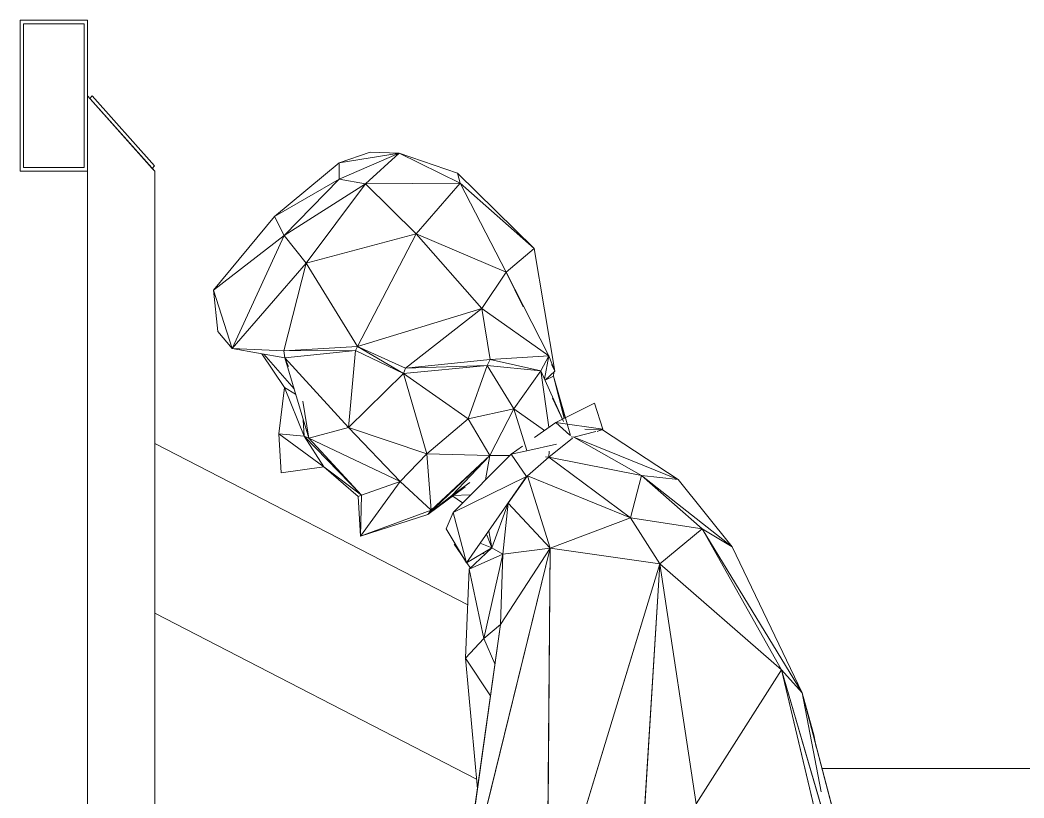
# Model space of a CAD drawing. Header units: centimetres. Extents: x -13467 to 3766, y -437 to 1921.
# Drawn here: x -10960 to -10900.3, y 228.7 to 274.9 of the extents above; entities that cross this region are included whole.
import ezdxf

# ---------------------------------------------------------------- set-up
doc = ezdxf.new("R2010")
doc.units = ezdxf.units.CM
doc.layers.add('A-GENM', color=7, linetype='Continuous', lineweight=9)
doc.layers.add('M-EQPM', color=7, linetype='Continuous', lineweight=9)

# ---------------------------------------------------------------- blocks, each defined once
blk = doc.blocks.new('EQ-01-008 - EQ-01-008_dwg_Agrupar_411-1519586-Sección 1-1')
at = {"layer": 'M-EQPM', "color": 251, "true_color": 0x666666}
for p, q in [((-10955.975, 274.88), (-10959.977, 274.88)), ((-10959.977, 274.88), (-10959.977, 265.895)), ((-10959.777, 266.12), (-10959.777, 274.655)), ((-10956.175, 274.655), (-10959.777, 274.655)), ((-10956.175, 266.12), (-10956.175, 274.655)), ((-10955.975, 265.895), (-10955.975, 274.88)), ((-10952.123, 266.063), (-10955.975, 270.387)), ((-10952.123, 266.063), (-10955.975, 270.387)), ((-10951.973, 265.895), (-10955.975, 270.387)), ((-10955.825, 270.219), (-10955.684, 270.378)), ((-10955.684, 270.378), (-10951.982, 266.222)), ((-10959.777, 266.12), (-10956.175, 266.12)), ((-10952.123, 266.063), (-10951.982, 266.222)), ((-10952.123, 266.063), (-10951.973, 265.895)), ((-10952.123, 266.063), (-10951.973, 265.895)), ((-10955.975, 265.895), (-10959.977, 265.895)), ((-10955.975, 189.527), (-10955.975, 265.895)), ((-10951.973, 265.895), (-10951.973, 97.997))]:
    blk.add_line(p, q, dxfattribs=at)
at = {"layer": 'M-EQPM', "color": 38, "true_color": 0x4c2600}
for p, q in [((-10959.777, 274.655), (-10959.777, 266.12)), ((-10959.777, 274.655), (-10956.175, 274.655)), ((-10956.175, 266.12), (-10956.175, 274.655)), ((-10955.975, 274.88), (-10955.975, 265.895)), ((-10955.975, 270.387), (-10951.973, 265.895)), ((-10955.825, 270.219), (-10955.684, 270.378)), ((-10955.684, 270.378), (-10951.982, 266.222)), ((-10956.175, 266.12), (-10959.777, 266.12)), ((-10952.123, 266.063), (-10951.982, 266.222)), ((-10951.973, 97.997), (-10951.973, 265.895))]:
    blk.add_line(p, q, dxfattribs=at)
at = {"layer": 'M-EQPM', "color": 38, "true_color": 0x4c2600, "flags": 128}
for points in [[(-10955.975, 274.88), (-10959.977, 274.88), (-10959.977, 265.895), (-10955.975, 265.895)], [(-10959.777, 266.12), (-10956.175, 266.12), (-10956.175, 274.655), (-10959.777, 274.655)], [(-10955.975, 265.895), (-10955.975, 189.527)]]:
    blk.add_lwpolyline(points, close=True, dxfattribs=at)
for points in [[(-10955.975, 265.895), (-10959.977, 265.895), (-10959.977, 274.88), (-10955.975, 274.88)], [(-10955.975, 270.387), (-10951.973, 265.895), (-10951.973, 97.997)], [(-10955.825, 270.219), (-10955.684, 270.378), (-10951.982, 266.222), (-10952.123, 266.063)]]:
    blk.add_lwpolyline(points, dxfattribs=at)
blk = doc.blocks.new('EQ-01-008 - EQ-01-008_dwg_Agrupar_362-1519588-Sección 1-1')
blk.add_blockref('EQ-01-008 - EQ-01-008_dwg_Agrupar_411-1519586-Sección 1-1', (0, 0))
blk = doc.blocks.new('EQ-01-008 - EQ-01-008_dwg-1519583-Sección 1-1')
blk.add_blockref('EQ-01-008 - EQ-01-008_dwg_Agrupar_362-1519588-Sección 1-1', (0, 0))
blk = doc.blocks.new('EQ-01-008 - EQ-01-008-1487441-Sección 1-1')
blk.add_blockref('EQ-01-008 - EQ-01-008_dwg-1519583-Sección 1-1', (0, 0))
blk = doc.blocks.new('EQ-01-013 - EQ-01-013_dwg_Agrupar_477-1512425-Sección 1-1')
at = {"layer": 'M-EQPM', "color": 136, "true_color": 0x007f7f}
for p, q in [((-10933.375, 240.137), (-10951.973, 249.733)), ((-10951.973, 249.733), (-10933.375, 240.137)), ((-10951.973, 239.653), (-10932.854, 229.787)), ((-10932.854, 229.787), (-10951.973, 239.653)), ((-10932.854, 229.787), (-10951.973, 239.653)), ((-10912.332, 230.416), (-10885.265, 230.416)), ((-10885.265, 230.416), (-10912.332, 230.416)), ((-10885.265, 230.416), (-10885.265, 226.59)), ((-10885.265, 226.59), (-10885.265, 230.416)), ((-10909.678, 220.336), (-10905.648, 220.336)), ((-10909.678, 220.336), (-10905.648, 220.336)), ((-10905.648, 220.336), (-10909.678, 220.336))]:
    blk.add_line(p, q, dxfattribs=at)
blk = doc.blocks.new('EQ-01-013 - EQ-01-013_dwg_Agrupar_338-1512426-Sección 1-1')
blk.add_blockref('EQ-01-013 - EQ-01-013_dwg_Agrupar_477-1512425-Sección 1-1', (0, 0))
blk = doc.blocks.new('EQ-01-013 - EQ-01-013_dwg_Group_7-1512427-Sección 1-1')
blk.add_blockref('EQ-01-013 - EQ-01-013_dwg_Agrupar_338-1512426-Sección 1-1', (0, 0))
blk = doc.blocks.new('EQ-01-013 - EQ-01-013_dwg-1512406-Sección 1-1')
blk.add_blockref('EQ-01-013 - EQ-01-013_dwg_Group_7-1512427-Sección 1-1', (0, 0))
blk = doc.blocks.new('EQ-01-013 - EQ-01-013-1492338-Sección 1-1')
blk.add_blockref('EQ-01-013 - EQ-01-013_dwg-1512406-Sección 1-1', (0, 0))
blk = doc.blocks.new('EQ-01-019 - EQ-01-019_dwg_Agrupar_1037-1501472-Sección 1-1')
at = {"layer": 'A-GENM', "color": 161, "true_color": 0x7f9fff}
for p, q in [((-10941.014, 266.399), (-10939.167, 267.035)), ((-10939.167, 267.035), (-10941.014, 266.399)), ((-10941.014, 266.399), (-10937.458, 266.975)), ((-10941.01, 265.419), (-10937.458, 266.975)), ((-10941.01, 265.419), (-10937.458, 266.975)), ((-10939.458, 265.159), (-10937.458, 266.975)), ((-10937.458, 266.975), (-10939.458, 265.159)), ((-10937.458, 266.975), (-10939.167, 267.035)), ((-10933.99, 265.792), (-10937.458, 266.975)), ((-10933.828, 265.184), (-10937.458, 266.975)), ((-10944.862, 263.211), (-10941.014, 266.399)), ((-10941.014, 266.399), (-10944.862, 263.211)), ((-10941.01, 265.419), (-10941.014, 266.399)), ((-10929.422, 261.299), (-10933.99, 265.792)), ((-10933.828, 265.184), (-10933.99, 265.792)), ((-10933.828, 265.184), (-10933.99, 265.792)), ((-10929.422, 261.299), (-10933.99, 265.792)), ((-10941.01, 265.419), (-10944.862, 263.211)), ((-10944.279, 262.077), (-10941.01, 265.419)), ((-10939.458, 265.159), (-10944.279, 262.077)), ((-10939.458, 265.159), (-10942.976, 260.444)), ((-10939.458, 265.159), (-10942.976, 260.444)), ((-10939.458, 265.159), (-10941.01, 265.419)), ((-10939.458, 265.159), (-10933.828, 265.184)), ((-10933.828, 265.184), (-10939.458, 265.159)), ((-10936.447, 262.187), (-10939.458, 265.159)), ((-10939.458, 265.159), (-10936.447, 262.187)), ((-10936.447, 262.187), (-10933.828, 265.184)), ((-10933.828, 265.184), (-10931.085, 259.906)), ((-10933.828, 265.184), (-10929.422, 261.299)), ((-10931.085, 259.906), (-10933.828, 265.184)), ((-10933.828, 265.184), (-10929.422, 261.299)), ((-10929.422, 261.299), (-10933.828, 265.184)), ((-10948.475, 258.84), (-10944.862, 263.211)), ((-10944.279, 262.077), (-10944.862, 263.211)), ((-10944.279, 262.077), (-10948.475, 258.84)), ((-10944.279, 262.077), (-10947.384, 255.366)), ((-10942.976, 260.444), (-10944.279, 262.077)), ((-10944.279, 262.077), (-10942.976, 260.444)), ((-10944.279, 262.077), (-10942.976, 260.444)), ((-10936.447, 262.187), (-10942.976, 260.444)), ((-10936.447, 262.187), (-10939.932, 255.484)), ((-10932.544, 257.749), (-10936.447, 262.187)), ((-10936.447, 262.187), (-10931.085, 259.906)), ((-10931.085, 259.906), (-10936.447, 262.187)), ((-10936.447, 262.187), (-10931.085, 259.906)), ((-10931.085, 259.906), (-10929.422, 261.299)), ((-10929.422, 261.299), (-10931.085, 259.906)), ((-10929.422, 261.299), (-10928.202, 254.026)), ((-10929.422, 261.299), (-10928.202, 254.026)), ((-10942.976, 260.444), (-10947.384, 255.366)), ((-10942.976, 260.444), (-10944.296, 255.234)), ((-10939.932, 255.484), (-10942.976, 260.444)), ((-10932.544, 257.749), (-10931.085, 259.906)), ((-10931.085, 259.906), (-10928.561, 254.939)), ((-10931.085, 259.906), (-10930.073, 257.842)), ((-10948.481, 258.84), (-10948.224, 256.377)), ((-10948.475, 258.84), (-10948.224, 256.377)), ((-10948.475, 258.84), (-10947.384, 255.366)), ((-10932.544, 257.749), (-10939.932, 255.484)), ((-10932.544, 257.749), (-10937.078, 254.199)), ((-10932.544, 257.749), (-10932.045, 254.707)), ((-10932.544, 257.749), (-10928.561, 254.939)), ((-10948.224, 256.377), (-10947.384, 255.366)), ((-10947.384, 255.366), (-10944.296, 255.234)), ((-10939.932, 255.484), (-10944.296, 255.234)), ((-10939.932, 255.484), (-10937.078, 254.199)), ((-10937.078, 254.199), (-10932.045, 254.707)), ((-10932.045, 254.707), (-10928.561, 254.939)), ((-10932.045, 254.707), (-10929.031, 254.047)), ((-10928.561, 254.939), (-10929.031, 254.047)), ((-10928.561, 254.939), (-10928.807, 253.547)), ((-10928.561, 254.939), (-10928.202, 254.026)), ((-10928.391, 254.41), (-10928.202, 254.026)), ((-10928.202, 254.026), (-10928.783, 253.493))]:
    blk.add_line(p, q, dxfattribs=at)
at = {"layer": 'A-GENM', "color": 30, "true_color": 0xff7f00}
for p, q in [((-10932.544, 257.749), (-10937.078, 254.199)), ((-10937.078, 254.199), (-10932.544, 257.749)), ((-10932.544, 257.749), (-10932.045, 254.707)), ((-10947.384, 255.366), (-10948.224, 256.377)), ((-10944.296, 255.234), (-10947.384, 255.366)), ((-10939.932, 255.484), (-10944.296, 255.234)), ((-10940.045, 255.241), (-10939.932, 255.484)), ((-10937.195, 253.881), (-10939.932, 255.484)), ((-10937.078, 254.199), (-10939.932, 255.484)), ((-10939.932, 255.484), (-10937.195, 253.881)), ((-10937.195, 253.881), (-10939.932, 255.484)), ((-10939.932, 255.484), (-10937.078, 254.199)), ((-10937.078, 254.199), (-10939.932, 255.484)), ((-10945.604, 255.049), (-10944.267, 253.051)), ((-10945.604, 255.049), (-10944.267, 253.051)), ((-10945.499, 255.03), (-10943.7, 252.976)), ((-10945.499, 255.03), (-10943.7, 252.976)), ((-10943.7, 252.976), (-10945.499, 255.03)), ((-10940.045, 255.241), (-10944.248, 254.807)), ((-10944.248, 254.807), (-10942.821, 250.039)), ((-10944.248, 254.807), (-10944.024, 254.293)), ((-10940.452, 250.679), (-10944.248, 254.807)), ((-10942.821, 250.039), (-10944.248, 254.807)), ((-10944.248, 254.807), (-10940.452, 250.679)), ((-10940.452, 250.679), (-10940.045, 255.241)), ((-10937.195, 253.881), (-10940.045, 255.241)), ((-10937.078, 254.199), (-10932.045, 254.707)), ((-10932.045, 254.707), (-10937.078, 254.199)), ((-10932.045, 254.707), (-10932.227, 254.355)), ((-10932.045, 254.707), (-10932.227, 254.355)), ((-10937.195, 253.881), (-10932.227, 254.355)), ((-10937.195, 253.881), (-10932.227, 254.355)), ((-10932.227, 254.355), (-10937.195, 253.881)), ((-10937.195, 253.881), (-10937.078, 254.199)), ((-10937.195, 253.881), (-10937.078, 254.199)), ((-10932.227, 254.355), (-10937.078, 254.199)), ((-10937.078, 254.199), (-10932.227, 254.355)), ((-10933.345, 251.199), (-10932.227, 254.355)), ((-10932.227, 254.355), (-10933.345, 251.199)), ((-10932.227, 254.355), (-10933.345, 251.199)), ((-10932.227, 254.355), (-10929.031, 254.047)), ((-10932.227, 254.355), (-10930.631, 251.782)), ((-10932.227, 254.355), (-10929.031, 254.047)), ((-10930.631, 251.782), (-10932.227, 254.355)), ((-10932.227, 254.355), (-10929.031, 254.047)), ((-10937.195, 253.881), (-10940.452, 250.679)), ((-10933.345, 251.199), (-10937.195, 253.881)), ((-10937.195, 253.881), (-10935.814, 249.101)), ((-10933.345, 251.199), (-10937.195, 253.881)), ((-10937.195, 253.881), (-10933.345, 251.199)), ((-10930.631, 251.782), (-10929.031, 254.047)), ((-10929.031, 254.047), (-10930.631, 251.782)), ((-10930.631, 251.782), (-10929.031, 254.047)), ((-10929.031, 254.047), (-10927.746, 251.175)), ((-10929.031, 254.047), (-10928.549, 250.687)), ((-10929.031, 254.047), (-10928.549, 250.687)), ((-10929.031, 254.047), (-10927.746, 251.175)), ((-10928.783, 253.493), (-10928.202, 254.026)), ((-10928.777, 253.479), (-10928.278, 253.727)), ((-10928.777, 253.479), (-10928.278, 253.727)), ((-10928.278, 253.727), (-10928.268, 253.966)), ((-10928.278, 253.727), (-10928.268, 253.966)), ((-10928.278, 253.727), (-10928.268, 253.966)), ((-10928.278, 253.727), (-10927.28, 250.19)), ((-10927.65, 251.223), (-10928.278, 253.727)), ((-10928.278, 253.727), (-10927.581, 251.257)), ((-10927.65, 251.223), (-10928.278, 253.727)), ((-10928.278, 253.727), (-10927.581, 251.257)), ((-10944.603, 250.297), (-10944.267, 253.051)), ((-10944.267, 253.051), (-10944.603, 250.297)), ((-10944.267, 253.051), (-10943.103, 250.151)), ((-10944.267, 253.051), (-10943.603, 252.65)), ((-10927.685, 251.022), (-10928.341, 252.425)), ((-10942.821, 250.039), (-10943.176, 252.238)), ((-10933.345, 251.199), (-10930.631, 251.782)), ((-10933.345, 251.199), (-10930.631, 251.782)), ((-10930.631, 251.782), (-10933.345, 251.199)), ((-10930.631, 251.782), (-10932.061, 249.018)), ((-10930.631, 251.782), (-10928.813, 250.499)), ((-10930.631, 251.782), (-10929.872, 249.3)), ((-10943.103, 250.151), (-10943.147, 251.126)), ((-10933.345, 251.199), (-10935.814, 249.101)), ((-10933.345, 251.199), (-10935.814, 249.101)), ((-10933.345, 251.199), (-10932.061, 249.018)), ((-10940.452, 250.679), (-10942.821, 250.039)), ((-10940.452, 250.679), (-10942.821, 250.039)), ((-10940.452, 250.679), (-10942.821, 250.039)), ((-10935.814, 249.101), (-10940.452, 250.679)), ((-10940.452, 250.679), (-10937.384, 247.469)), ((-10935.814, 249.101), (-10940.452, 250.679)), ((-10944.603, 250.297), (-10944.472, 247.972)), ((-10944.603, 250.297), (-10941.933, 248.334)), ((-10944.603, 250.297), (-10943.103, 250.151)), ((-10944.472, 247.972), (-10944.603, 250.297)), ((-10941.933, 248.334), (-10943.103, 250.151)), ((-10939.692, 246.649), (-10943.103, 250.151)), ((-10943.103, 250.151), (-10942.821, 250.039)), ((-10942.821, 250.039), (-10943.103, 250.151)), ((-10937.384, 247.469), (-10942.821, 250.039)), ((-10939.692, 246.649), (-10942.821, 250.039)), ((-10937.384, 247.469), (-10942.821, 250.039)), ((-10935.814, 249.101), (-10937.384, 247.469)), ((-10935.814, 249.101), (-10932.061, 249.018)), ((-10935.814, 249.101), (-10935.549, 245.771)), ((-10935.814, 249.101), (-10935.549, 245.771)), ((-10935.746, 245.51), (-10932.061, 249.018)), ((-10932.061, 249.018), (-10935.549, 245.771)), ((-10932.061, 249.018), (-10934.32, 246.641)), ((-10932.061, 249.018), (-10932.314, 247.569)), ((-10930.883, 249.002), (-10932.061, 249.018)), ((-10944.472, 247.972), (-10941.933, 248.334)), ((-10944.472, 247.972), (-10941.933, 248.334)), ((-10941.933, 248.334), (-10939.885, 246.573)), ((-10941.933, 248.334), (-10939.692, 246.649)), ((-10939.885, 246.573), (-10941.933, 248.334)), ((-10939.751, 244.217), (-10937.384, 247.469)), ((-10937.384, 247.469), (-10939.692, 246.649)), ((-10935.549, 245.771), (-10937.384, 247.469)), ((-10935.549, 245.771), (-10937.384, 247.469)), ((-10935.549, 245.771), (-10937.384, 247.469)), ((-10935.746, 245.51), (-10933.538, 247.147)), ((-10933.258, 247.399), (-10934.32, 246.641)), ((-10939.692, 246.649), (-10939.885, 246.573)), ((-10939.751, 244.217), (-10939.885, 246.573)), ((-10939.885, 246.573), (-10939.751, 244.217)), ((-10939.751, 244.217), (-10939.692, 246.649)), ((-10935.746, 245.51), (-10934.32, 246.641)), ((-10934.269, 246.606), (-10935.746, 245.51)), ((-10933.199, 246.682), (-10934.32, 246.641)), ((-10933.199, 246.682), (-10934.32, 246.641)), ((-10934.32, 246.641), (-10933.199, 246.682)), ((-10934.32, 246.641), (-10933.68, 246.2)), ((-10933.68, 246.2), (-10934.32, 246.641)), ((-10939.751, 244.217), (-10935.549, 245.771)), ((-10935.746, 245.51), (-10935.549, 245.771)), ((-10935.746, 245.51), (-10939.751, 244.217))]:
    blk.add_line(p, q, dxfattribs=at)
at = {"layer": 'A-GENM', "color": 28, "true_color": 0x4c1300}
for p, q in [((-10947.384, 255.366), (-10948.224, 256.377)), ((-10947.384, 255.366), (-10944.296, 255.234)), ((-10944.248, 254.807), (-10947.384, 255.366)), ((-10939.932, 255.484), (-10944.296, 255.234)), ((-10939.932, 255.484), (-10940.045, 255.241)), ((-10937.078, 254.199), (-10939.932, 255.484)), ((-10937.195, 253.881), (-10939.932, 255.484)), ((-10940.045, 255.241), (-10944.296, 255.234)), ((-10944.248, 254.807), (-10944.296, 255.234)), ((-10944.248, 254.807), (-10940.045, 255.241)), ((-10937.195, 253.881), (-10940.045, 255.241)), ((-10937.078, 254.199), (-10932.045, 254.707)), ((-10932.045, 254.707), (-10932.227, 254.355)), ((-10932.045, 254.707), (-10929.031, 254.047)), ((-10937.195, 253.881), (-10932.227, 254.355)), ((-10937.078, 254.199), (-10937.195, 253.881)), ((-10937.078, 254.199), (-10932.227, 254.355)), ((-10932.227, 254.355), (-10929.031, 254.047))]:
    blk.add_line(p, q, dxfattribs=at)
at = {"layer": 'A-GENM', "color": 161, "true_color": 0x7f9fff, "flags": 128}
for points in [[(-10941.01, 265.419), (-10941.014, 266.399), (-10937.458, 266.975), (-10939.167, 267.035)], [(-10933.99, 265.792), (-10937.458, 266.975), (-10941.01, 265.419)], [(-10939.458, 265.159), (-10937.458, 266.975), (-10933.828, 265.184)], [(-10933.99, 265.792), (-10937.458, 266.975), (-10933.828, 265.184)], [(-10939.458, 265.159), (-10941.01, 265.419), (-10944.862, 263.211), (-10941.014, 266.399), (-10941.01, 265.419)], [(-10933.828, 265.184), (-10933.99, 265.792), (-10929.422, 261.299)], [(-10944.862, 263.211), (-10941.01, 265.419), (-10944.279, 262.077), (-10944.862, 263.211), (-10948.475, 258.84)], [(-10942.976, 260.444), (-10939.458, 265.159), (-10944.279, 262.077), (-10948.475, 258.84), (-10944.862, 263.211), (-10944.279, 262.077), (-10948.475, 258.84)], [(-10942.976, 260.444), (-10936.447, 262.187), (-10939.458, 265.159)], [(-10936.447, 262.187), (-10933.828, 265.184), (-10939.458, 265.159)], [(-10931.085, 259.906), (-10933.828, 265.184), (-10936.447, 262.187)], [(-10948.475, 258.84), (-10947.384, 255.366), (-10944.279, 262.077)], [(-10939.932, 255.484), (-10942.976, 260.444), (-10944.296, 255.234), (-10942.976, 260.444), (-10947.384, 255.366), (-10944.279, 262.077)], [(-10936.447, 262.187), (-10932.544, 257.749), (-10936.447, 262.187), (-10939.932, 255.484), (-10936.447, 262.187), (-10942.976, 260.444), (-10939.932, 255.484)], [(-10928.202, 254.026), (-10929.422, 261.299), (-10931.085, 259.906)], [(-10942.976, 260.444), (-10947.384, 255.366), (-10948.475, 258.84), (-10948.224, 256.377)]]:
    blk.add_lwpolyline(points, dxfattribs=at)
for points in [[(-10939.167, 267.035), (-10937.458, 266.975), (-10941.014, 266.399)], [(-10944.279, 262.077), (-10941.01, 265.419), (-10939.458, 265.159)]]:
    blk.add_lwpolyline(points, close=True, dxfattribs=at)
at = {"layer": 'A-GENM', "color": 30, "true_color": 0xff7f00, "flags": 128}
for points in [[(-10932.544, 257.749), (-10928.561, 254.939), (-10931.085, 259.906)], [(-10932.544, 257.749), (-10939.932, 255.484)], [(-10940.452, 250.679), (-10940.045, 255.241), (-10937.195, 253.881)], [(-10929.031, 254.047), (-10932.045, 254.707)], [(-10928.813, 250.499), (-10930.631, 251.782)], [(-10943.147, 251.126), (-10943.103, 250.151)], [(-10944.472, 247.972), (-10944.603, 250.297), (-10941.933, 248.334)], [(-10942.821, 250.039), (-10939.692, 246.649)], [(-10935.549, 245.771), (-10939.751, 244.217)]]:
    blk.add_lwpolyline(points, close=True, dxfattribs=at)
for points in [[(-10928.202, 254.026), (-10928.561, 254.939), (-10931.085, 259.906), (-10932.544, 257.749), (-10928.561, 254.939)], [(-10928.561, 254.939), (-10932.045, 254.707), (-10932.544, 257.749)], [(-10948.224, 256.377), (-10947.384, 255.366), (-10944.296, 255.234)], [(-10944.296, 255.234), (-10944.248, 254.807), (-10947.384, 255.366), (-10944.248, 254.807)], [(-10944.296, 255.234), (-10939.932, 255.484), (-10940.045, 255.241), (-10944.296, 255.234), (-10940.045, 255.241)], [(-10939.932, 255.484), (-10937.078, 254.199), (-10937.195, 253.881), (-10939.932, 255.484)], [(-10945.604, 255.049), (-10944.267, 253.051), (-10943.603, 252.65)], [(-10942.821, 250.039), (-10944.248, 254.807), (-10944.296, 255.234)], [(-10935.814, 249.101), (-10940.452, 250.679), (-10940.045, 255.241), (-10944.248, 254.807)], [(-10937.078, 254.199), (-10937.195, 253.881), (-10940.045, 255.241), (-10944.248, 254.807)], [(-10944.248, 254.807), (-10940.452, 250.679), (-10937.195, 253.881), (-10935.814, 249.101), (-10937.195, 253.881)], [(-10929.031, 254.047), (-10928.561, 254.939), (-10932.045, 254.707)], [(-10929.031, 254.047), (-10928.561, 254.939), (-10928.807, 253.547)], [(-10928.807, 253.547), (-10928.561, 254.939), (-10928.202, 254.026), (-10928.783, 253.493)], [(-10929.872, 249.3), (-10930.631, 251.782), (-10932.227, 254.355)], [(-10928.549, 250.687), (-10929.031, 254.047), (-10927.746, 251.175)], [(-10928.777, 253.479), (-10928.278, 253.727), (-10927.65, 251.223)], [(-10943.103, 250.151), (-10944.267, 253.051), (-10944.603, 250.297)], [(-10943.103, 250.151), (-10944.267, 253.051), (-10943.603, 252.65)], [(-10934.32, 246.641), (-10935.746, 245.51), (-10934.32, 246.641), (-10932.061, 249.018), (-10930.631, 251.782)], [(-10933.345, 251.199), (-10932.061, 249.018), (-10930.631, 251.782), (-10929.872, 249.3)], [(-10940.452, 250.679), (-10937.384, 247.469), (-10935.814, 249.101), (-10933.345, 251.199)], [(-10933.345, 251.199), (-10932.061, 249.018), (-10930.883, 249.002)], [(-10942.821, 250.039), (-10937.384, 247.469), (-10940.452, 250.679)], [(-10944.603, 250.297), (-10943.103, 250.151), (-10941.933, 248.334), (-10943.103, 250.151), (-10939.692, 246.649), (-10941.933, 248.334)], [(-10941.933, 248.334), (-10944.603, 250.297), (-10943.103, 250.151)], [(-10942.821, 250.039), (-10943.103, 250.151), (-10939.692, 246.649), (-10937.384, 247.469), (-10939.751, 244.217), (-10935.746, 245.51)], [(-10937.384, 247.469), (-10935.814, 249.101), (-10935.549, 245.771)], [(-10933.68, 246.2), (-10934.32, 246.641), (-10932.061, 249.018), (-10935.814, 249.101)], [(-10932.314, 247.569), (-10932.061, 249.018), (-10935.814, 249.101)], [(-10930.883, 249.002), (-10932.061, 249.018), (-10935.746, 245.51), (-10934.269, 246.606)], [(-10935.549, 245.771), (-10932.061, 249.018), (-10932.314, 247.569)], [(-10941.933, 248.334), (-10939.692, 246.649), (-10939.885, 246.573), (-10941.933, 248.334)], [(-10939.692, 246.649), (-10937.384, 247.469), (-10939.751, 244.217), (-10939.692, 246.649), (-10939.885, 246.573)], [(-10939.885, 246.573), (-10939.751, 244.217), (-10939.692, 246.649)], [(-10939.751, 244.217), (-10935.746, 245.51), (-10935.549, 245.771)]]:
    blk.add_lwpolyline(points, dxfattribs=at)
blk = doc.blocks.new('EQ-01-019 - EQ-01-019_dwg-1501469-Sección 1-1')
at = {"layer": 'A-GENM', "color": 1, "true_color": 0xff0000}
for p, q in [((-10925.846, 252.123), (-10928.136, 250.98)), ((-10925.846, 252.123), (-10925.351, 250.568)), ((-10929.408, 250.076), (-10928.136, 250.98)), ((-10925.351, 250.568), (-10928.136, 250.98)), ((-10927.318, 250.21), (-10928.136, 250.98)), ((-10925.365, 250.536), (-10926.424, 250.582)), ((-10925.351, 250.568), (-10925.679, 250.442)), ((-10925.562, 250.487), (-10925.365, 250.536)), ((-10925.365, 250.536), (-10925.562, 250.487)), ((-10925.562, 250.487), (-10925.365, 250.536)), ((-10925.365, 250.536), (-10920.874, 247.593)), ((-10925.365, 250.536), (-10920.874, 247.593)), ((-10928.55, 248.911), (-10927.145, 250.048)), ((-10927.224, 250.122), (-10927.075, 250.105)), ((-10927.075, 250.105), (-10927.224, 250.122)), ((-10927.224, 250.122), (-10927.075, 250.105)), ((-10927.075, 250.105), (-10925.762, 250.436)), ((-10925.762, 250.436), (-10927.075, 250.105)), ((-10927.075, 250.105), (-10923.054, 247.822)), ((-10927.075, 250.105), (-10920.874, 247.593)), ((-10927.075, 250.105), (-10923.054, 247.822)), ((-10930.793, 249.092), (-10930.127, 249.565)), ((-10930.793, 249.092), (-10930.127, 249.565)), ((-10928.101, 249.688), (-10929.867, 249.297)), ((-10928.101, 249.688), (-10929.867, 249.297)), ((-10928.101, 249.688), (-10929.867, 249.297)), ((-10934.248, 245.631), (-10930.793, 249.092)), ((-10929.871, 249.296), (-10930.793, 249.092)), ((-10929.871, 249.296), (-10930.793, 249.092)), ((-10930.793, 249.092), (-10929.882, 247.755)), ((-10929.827, 247.806), (-10928.55, 248.911)), ((-10928.759, 248.924), (-10928.55, 248.911)), ((-10928.534, 249.268), (-10928.55, 248.911)), ((-10928.55, 248.911), (-10923.054, 247.822)), ((-10928.55, 248.911), (-10923.712, 245.305)), ((-10928.55, 248.911), (-10923.712, 245.305)), ((-10923.054, 247.822), (-10928.55, 248.911)), ((-10934.248, 245.631), (-10929.882, 247.755)), ((-10929.882, 247.755), (-10934.248, 245.631)), ((-10933.446, 242.629), (-10929.882, 247.755)), ((-10929.84, 247.787), (-10930.968, 246.18)), ((-10929.84, 247.787), (-10930.968, 246.18)), ((-10929.827, 247.806), (-10923.712, 245.305)), ((-10929.827, 247.806), (-10928.482, 243.504)), ((-10923.054, 247.822), (-10923.712, 245.305)), ((-10923.712, 245.305), (-10923.054, 247.822)), ((-10919.44, 244.659), (-10923.054, 247.822)), ((-10923.054, 247.822), (-10917.655, 243.593)), ((-10923.054, 247.822), (-10920.874, 247.593)), ((-10917.655, 243.593), (-10920.874, 247.593)), ((-10930.968, 246.18), (-10931.951, 243.519)), ((-10931.951, 243.519), (-10930.968, 246.18)), ((-10930.968, 246.18), (-10931.298, 243.142)), ((-10930.968, 246.18), (-10931.298, 243.142)), ((-10931.298, 243.142), (-10930.968, 246.18)), ((-10930.968, 246.18), (-10928.482, 243.504)), ((-10934.65, 244.652), (-10934.248, 245.631)), ((-10933.446, 242.629), (-10934.248, 245.631)), ((-10923.712, 245.305), (-10928.482, 243.504)), ((-10928.482, 243.504), (-10923.712, 245.305)), ((-10919.44, 244.659), (-10923.712, 245.305)), ((-10923.712, 245.305), (-10921.969, 242.566)), ((-10919.44, 244.659), (-10923.712, 245.305)), ((-10934.65, 244.652), (-10933.446, 242.629)), ((-10933.446, 242.629), (-10934.65, 244.652)), ((-10919.44, 244.659), (-10921.969, 242.566)), ((-10919.44, 244.659), (-10914.73, 236.286)), ((-10919.44, 244.659), (-10913.513, 234.903)), ((-10919.44, 244.659), (-10917.655, 243.593)), ((-10919.44, 244.659), (-10917.655, 243.593)), ((-10932.262, 244.332), (-10931.951, 243.519)), ((-10932.262, 244.332), (-10931.951, 243.519)), ((-10932.116, 244.543), (-10931.951, 243.519)), ((-10932.116, 244.543), (-10931.951, 243.519)), ((-10933.578, 242.851), (-10934.185, 243.744)), ((-10928.482, 243.504), (-10933.898, 221.41)), ((-10931.951, 243.519), (-10933.446, 242.629)), ((-10931.951, 243.519), (-10933.282, 242.248)), ((-10933.282, 242.248), (-10931.951, 243.519)), ((-10931.951, 243.519), (-10932.63, 243.804)), ((-10931.951, 243.519), (-10931.298, 243.142)), ((-10931.43, 238.968), (-10928.482, 243.504)), ((-10931.43, 238.968), (-10928.482, 243.504)), ((-10931.43, 238.968), (-10928.482, 243.504)), ((-10931.298, 243.142), (-10928.482, 243.504)), ((-10928.482, 243.504), (-10928.662, 220.569)), ((-10921.969, 242.566), (-10928.482, 243.504)), ((-10921.969, 242.566), (-10928.482, 243.504)), ((-10928.482, 243.504), (-10921.969, 242.566)), ((-10913.513, 234.903), (-10917.655, 243.593)), ((-10933.282, 242.248), (-10931.298, 243.142)), ((-10932.492, 243.197), (-10932.34, 243.148)), ((-10932.34, 243.148), (-10932.492, 243.197)), ((-10932.429, 238.129), (-10931.298, 243.142)), ((-10931.298, 243.142), (-10932.429, 238.129)), ((-10931.298, 243.142), (-10932.429, 238.129)), ((-10931.43, 238.968), (-10931.298, 243.142)), ((-10931.43, 238.968), (-10931.298, 243.142)), ((-10933.515, 236.962), (-10933.282, 242.248)), ((-10933.282, 242.248), (-10933.515, 236.962)), ((-10933.213, 242.314), (-10933.433, 242.637)), ((-10933.213, 242.314), (-10933.433, 242.637)), ((-10933.433, 242.637), (-10933.213, 242.314)), ((-10933.282, 242.248), (-10932.429, 238.129)), ((-10933.282, 242.248), (-10932.429, 238.129)), ((-10932.429, 238.129), (-10933.282, 242.248)), ((-10921.969, 242.566), (-10928.662, 220.569)), ((-10921.969, 242.566), (-10923.524, 217.274)), ((-10921.969, 242.566), (-10919.81, 228.314)), ((-10921.969, 242.566), (-10914.73, 236.286)), ((-10921.969, 242.566), (-10919.81, 228.314)), ((-10931.43, 238.968), (-10933.898, 221.41)), ((-10932.429, 238.129), (-10931.43, 238.968)), ((-10931.43, 238.968), (-10932.429, 238.129)), ((-10932.429, 238.129), (-10931.43, 238.968)), ((-10933.515, 236.962), (-10932.429, 238.129)), ((-10932.429, 238.129), (-10933.515, 236.962)), ((-10932.429, 238.129), (-10931.76, 236.624)), ((-10932.429, 238.129), (-10931.76, 236.624)), ((-10933.515, 236.962), (-10932.801, 229.216)), ((-10933.515, 236.962), (-10932.027, 234.741)), ((-10933.515, 236.962), (-10932.027, 234.741)), ((-10932.801, 229.216), (-10933.515, 236.962)), ((-10932.027, 234.741), (-10933.515, 236.962)), ((-10914.73, 236.286), (-10919.81, 228.314)), ((-10914.73, 236.286), (-10905.801, 205.612)), ((-10914.73, 236.286), (-10913.513, 234.903)), ((-10914.73, 236.286), (-10907.439, 205.583)), ((-10905.801, 205.612), (-10914.73, 236.286)), ((-10914.73, 236.286), (-10907.439, 205.583)), ((-10905.801, 205.612), (-10913.513, 234.903)), ((-10913.513, 234.903), (-10912.367, 229.021)), ((-10913.513, 234.903), (-10912.802, 232.41)), ((-10912.668, 231.691), (-10912.802, 232.41)), ((-10912.802, 232.41), (-10912.668, 231.691))]:
    blk.add_line(p, q, dxfattribs=at)
at = {"layer": 'A-GENM', "color": 251, "true_color": 0x666666}
for p, q in [((-10932.061, 249.018), (-10935.746, 245.51)), ((-10932.061, 249.018), (-10935.549, 245.771)), ((-10935.549, 245.771), (-10935.746, 245.51))]:
    blk.add_line(p, q, dxfattribs=at)
at = {"layer": 'A-GENM', "color": 1, "true_color": 0xff0000, "flags": 128}
for points in [[(-10928.136, 250.98), (-10925.351, 250.568), (-10925.846, 252.123)], [(-10925.351, 250.568), (-10925.846, 252.123), (-10928.136, 250.98), (-10927.318, 250.21)], [(-10929.408, 250.076), (-10928.136, 250.98), (-10927.318, 250.21)], [(-10925.679, 250.442), (-10925.351, 250.568), (-10928.136, 250.98)], [(-10925.365, 250.536), (-10920.874, 247.593), (-10923.054, 247.822), (-10927.075, 250.105), (-10925.762, 250.436)], [(-10929.827, 247.806), (-10928.55, 248.911), (-10927.145, 250.048)], [(-10927.145, 250.048), (-10928.55, 248.911), (-10928.534, 249.268)], [(-10920.874, 247.593), (-10927.075, 250.105), (-10920.874, 247.593), (-10917.655, 243.593)], [(-10929.871, 249.296), (-10930.793, 249.092), (-10934.248, 245.631), (-10933.446, 242.629), (-10929.882, 247.755)], [(-10934.248, 245.631), (-10929.882, 247.755), (-10930.793, 249.092), (-10929.882, 247.755)], [(-10929.827, 247.806), (-10928.55, 248.911), (-10928.759, 248.924)], [(-10928.534, 249.268), (-10928.55, 248.911), (-10928.759, 248.924)], [(-10923.054, 247.822), (-10928.55, 248.911), (-10923.712, 245.305)], [(-10931.298, 243.142), (-10928.482, 243.504), (-10930.968, 246.18), (-10929.84, 247.787)], [(-10923.712, 245.305), (-10929.827, 247.806), (-10928.482, 243.504), (-10930.968, 246.18)], [(-10923.712, 245.305), (-10929.827, 247.806), (-10928.482, 243.504)], [(-10923.712, 245.305), (-10923.054, 247.822), (-10919.44, 244.659)], [(-10913.513, 234.903), (-10917.655, 243.593), (-10923.054, 247.822), (-10917.655, 243.593), (-10920.874, 247.593)], [(-10920.874, 247.593), (-10923.054, 247.822), (-10919.44, 244.659)], [(-10930.968, 246.18), (-10931.951, 243.519), (-10933.446, 242.629), (-10934.65, 244.652), (-10934.248, 245.631), (-10933.446, 242.629)], [(-10928.482, 243.504), (-10923.712, 245.305), (-10919.44, 244.659), (-10921.969, 242.566), (-10914.73, 236.286)], [(-10914.73, 236.286), (-10919.81, 228.314), (-10921.969, 242.566), (-10914.73, 236.286), (-10919.44, 244.659), (-10921.969, 242.566)], [(-10919.44, 244.659), (-10917.655, 243.593), (-10913.513, 234.903)], [(-10912.668, 231.691), (-10912.802, 232.41), (-10913.513, 234.903), (-10919.44, 244.659), (-10914.73, 236.286)], [(-10912.802, 232.41), (-10913.513, 234.903), (-10919.44, 244.659)], [(-10932.116, 244.543), (-10931.951, 243.519), (-10932.262, 244.332)], [(-10931.43, 238.968), (-10928.482, 243.504), (-10933.898, 221.41), (-10928.482, 243.504), (-10928.662, 220.569), (-10933.898, 221.41), (-10931.43, 238.968)], [(-10932.63, 243.804), (-10931.951, 243.519), (-10931.298, 243.142), (-10933.282, 242.248), (-10931.951, 243.519), (-10931.298, 243.142)], [(-10931.298, 243.142), (-10928.482, 243.504), (-10931.43, 238.968), (-10931.298, 243.142)], [(-10928.662, 220.569), (-10921.969, 242.566), (-10928.482, 243.504), (-10928.662, 220.569), (-10921.969, 242.566), (-10928.482, 243.504)], [(-10933.515, 236.962), (-10933.282, 242.248), (-10931.298, 243.142)], [(-10914.73, 236.286), (-10919.81, 228.314), (-10921.969, 242.566), (-10923.524, 217.274), (-10924.28, 216.543)], [(-10921.969, 242.566), (-10923.524, 217.274), (-10919.81, 228.314)], [(-10907.439, 205.583), (-10911.356, 205.108), (-10919.81, 228.314), (-10921.969, 242.566)], [(-10932.569, 220.379), (-10933.898, 221.41), (-10931.43, 238.968)], [(-10931.76, 236.624), (-10932.429, 238.129), (-10933.515, 236.962), (-10932.801, 229.216)], [(-10913.686, 200.514), (-10919.69, 204.442), (-10913.686, 200.514), (-10911.356, 205.108), (-10910.829, 200.874), (-10907.439, 205.583), (-10914.73, 236.286)], [(-10914.73, 236.286), (-10905.801, 205.612), (-10907.804, 200.544)], [(-10905.801, 205.612), (-10913.513, 234.903), (-10914.73, 236.286)], [(-10914.73, 236.286), (-10913.513, 234.903), (-10905.801, 205.612)]]:
    blk.add_lwpolyline(points, dxfattribs=at)
at = {"layer": 'A-GENM', "color": 251, "true_color": 0x666666, "flags": 128}
blk.add_lwpolyline([(-10932.061, 249.018), (-10935.746, 245.51), (-10935.549, 245.771)], close=True, dxfattribs=at)
at = {"layer": 'A-GENM', "color": 1, "true_color": 0xff0000, "flags": 128}
for points in [[(-10921.969, 242.566), (-10923.712, 245.305)], [(-10933.578, 242.851), (-10934.185, 243.744)]]:
    blk.add_lwpolyline(points, close=True, dxfattribs=at)
blk.add_blockref('EQ-01-019 - EQ-01-019_dwg_Agrupar_1037-1501472-Sección 1-1', (0, 0))
blk = doc.blocks.new('EQ-01-019 - EQ-01-019-1501477-Sección 1-1')
blk.add_blockref('EQ-01-019 - EQ-01-019_dwg-1501469-Sección 1-1', (0, 0))
blk = doc.blocks.new('PQ_RVR_MEP-01_ZZ_ZZ_MO_T_A_rvt-1-Sección 1-1')
at = {"layer": 'A-GENM', "lineweight": 9}
blk.add_blockref('EQ-01-019 - EQ-01-019-1501477-Sección 1-1', (0, 0), dxfattribs=at)
at = {"layer": 'M-EQPM', "lineweight": 9}
for name in ['EQ-01-008 - EQ-01-008-1487441-Sección 1-1', 'EQ-01-013 - EQ-01-013-1492338-Sección 1-1']:
    blk.add_blockref(name, (0, 0), dxfattribs=at)

msp = doc.modelspace()

# ---------------------------------------------------------------- block references
at = {"lineweight": 5}
msp.add_blockref('PQ_RVR_MEP-01_ZZ_ZZ_MO_T_A_rvt-1-Sección 1-1', (0, 0), dxfattribs=at)

doc.saveas('drawing.dxf')
